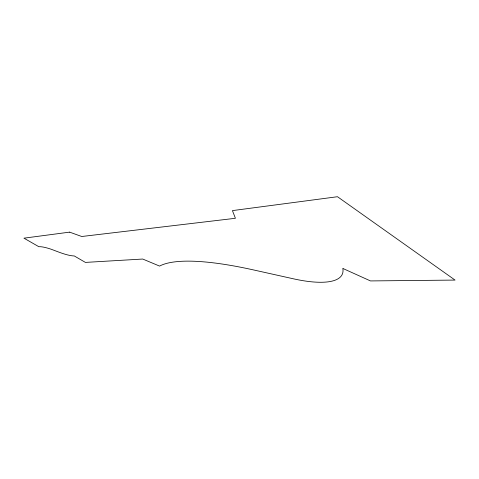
<?xml version="1.0" encoding="UTF-8"?>
<svg xmlns="http://www.w3.org/2000/svg" width="479" height="479" viewBox="0 0 479 479"><rect width="100%" height="100%" fill="white"/><g stroke="black" fill="none" stroke-linecap="round" stroke-linejoin="round"><path stroke-width="0.72" d="M69.617 232.135L23.95 238.171L38.865 246.721A29.979 5.934 25.9 0 1 51.211 249.254L59.097 252.217A31.428 6.562 26.2 0 0 74.245 255.936L85.418 262.408L142.73 259.043L159.573 266.084A229.435 50.828 21.9 0 1 253.834 270L293.364 278.796A93.818 28.201 23.5 0 0 342.832 268.444L370.483 280.928L455.05 280.077L337.485 196.719L232.435 210.61L235.417 218.286L81.747 236.5L69.617 232.135"/></g></svg>
